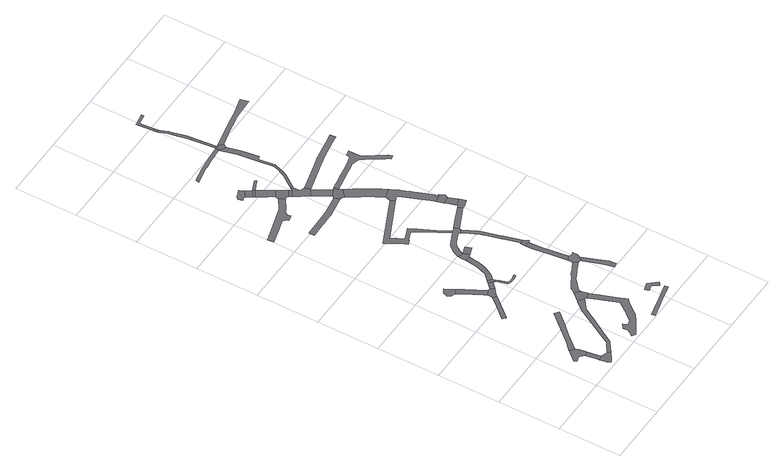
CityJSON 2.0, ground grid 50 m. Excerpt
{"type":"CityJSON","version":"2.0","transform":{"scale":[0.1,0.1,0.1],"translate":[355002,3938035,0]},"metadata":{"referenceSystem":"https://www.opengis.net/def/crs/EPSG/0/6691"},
"CityObjects":{
"road1":{"type":"Road","geometry":[{"type":"MultiSurface","lod":"1","boundaries":[[[0,1,2,3,4,5,6,7,8]]]}]},
"road2":{"type":"Road","attributes":{"RoadStructureAttribute.sectionType":"1"},"geometry":[{"type":"MultiSurface","lod":"1","boundaries":[[[7,9,10,11,12,13,8]]]}]},
"road3":{"type":"Road","geometry":[{"type":"MultiSurface","lod":"1","boundaries":[[[14,15,16,17,18,11,10,19,20,21,22]]]}]},
"road4":{"type":"Road","attributes":{"RoadStructureAttribute.sectionType":"1"},"geometry":[{"type":"MultiSurface","lod":"1","boundaries":[[[1,23,24,25,26,27,28,29,2]]]}]},
"road5":{"type":"Road","attributes":{"RoadStructureAttribute.sectionType":"1"},"geometry":[{"type":"MultiSurface","lod":"1","boundaries":[[[30,31,32,33,34,35,36,37,38,39,40,41]]]}]},
"road6":{"type":"Road","attributes":{"RoadStructureAttribute.sectionType":"1"},"geometry":[{"type":"MultiSurface","lod":"1","boundaries":[[[42,43,44,45,46,47,48,49,50,51,52,53,54,55,56,57,58,59,60,61,17,16]]]}]},
"road7":{"type":"Road","geometry":[{"type":"MultiSurface","lod":"1","boundaries":[[[62,63,64,65,66,67,68,69]]]}]},
"road8":{"type":"Road","attributes":{"RoadStructureAttribute.sectionType":"1"},"geometry":[{"type":"MultiSurface","lod":"1","boundaries":[[[70,71,72,73,74,75,62,69]]]}]},
"road9":{"type":"Road","geometry":[{"type":"MultiSurface","lod":"1","boundaries":[[[76,34,33,77,78,79,74,73]]]}]},
"road10":{"type":"Road","geometry":[{"type":"MultiSurface","lod":"1","boundaries":[[[80,81,82,83,84,85,86,87,88,89,90,91,92,93,94,95,96,97,98,99,100,101,102,103,104]]]}]},
"road11":{"type":"Road","attributes":{"RoadStructureAttribute.sectionType":"1"},"geometry":[{"type":"MultiSurface","lod":"1","boundaries":[[[105,79,78,106,107]]]}]},
"road12":{"type":"Road","geometry":[{"type":"MultiSurface","lod":"1","boundaries":[[[108,105,107,109,110,111]]]}]},
"road13":{"type":"Road","geometry":[{"type":"MultiSurface","lod":"1","boundaries":[[[112,53,52,80,104,113,114]]]}]},
"road14":{"type":"Road","attributes":{"RoadStructureAttribute.sectionType":"1"},"geometry":[{"type":"MultiSurface","lod":"1","boundaries":[[[109,115,116,117,118,119,120,121,122,123,124,110]]]}]},
"road15":{"type":"Road","attributes":{"RoadStructureAttribute.sectionType":"1"},"geometry":[{"type":"MultiSurface","lod":"1","boundaries":[[[125,126,127,128,129,130,131,132,133,134,135,136,137,138,139,140,141,142,108,111]]]}]},
"road16":{"type":"Road","attributes":{"RoadStructureAttribute.sectionType":"1"},"geometry":[{"type":"MultiSurface","lod":"1","boundaries":[[[143,144,145,146,147,148,149,150,151,152]]]}]},
"road17":{"type":"Road","attributes":{"RoadStructureAttribute.sectionType":"1"},"geometry":[{"type":"MultiSurface","lod":"1","boundaries":[[[153,154,155,156,157,158,159,160,161,112,114,162,163,164,165,166,167,168,169,170,171]]]}]},
"road18":{"type":"Road","geometry":[{"type":"MultiSurface","lod":"1","boundaries":[[[172,173,174,175,176,135,134]]]}]},
"road19":{"type":"Road","attributes":{"RoadStructureAttribute.sectionType":"1"},"geometry":[{"type":"MultiSurface","lod":"1","boundaries":[[[177,178,179,180,181,182,183,184,185,186,187,188,189,190,191,192]]]}]},
"road20":{"type":"Road","geometry":[{"type":"MultiSurface","lod":"1","boundaries":[[[172,193,194,173]]]}]},
"road21":{"type":"Road","geometry":[{"type":"MultiSurface","lod":"1","boundaries":[[[195,196,197,198,199,200,201]]]}]},
"road22":{"type":"Road","geometry":[{"type":"MultiSurface","lod":"1","boundaries":[[[202,203,204,205,206,207,208,209,210,211,212,174,173,213,214,215,216,217,218,219,220,221,222,223,224,225,226,227]]]}]},
"road23":{"type":"Road","attributes":{"RoadStructureAttribute.sectionType":"1"},"geometry":[{"type":"MultiSurface","lod":"1","boundaries":[[[228,229,230,231,232,233,234,235,236,237,238,239,240,241,242,243,244]]]}]},
"road24":{"type":"Road","geometry":[{"type":"MultiSurface","lod":"1","boundaries":[[[245,246,247,248,249,250,251,252,253,254,255,256,257,258,259,260,261,262,263,264,265,266,202,227]]]}]},
"road25":{"type":"Road","geometry":[{"type":"MultiSurface","lod":"1","boundaries":[[[267,268,269,270,271,272,273,274,275,276,277]]]}]},
"road26":{"type":"Road","geometry":[{"type":"MultiSurface","lod":"1","boundaries":[[[278,279,280,281,282,171,170,283,284,285]]]}]},
"road27":{"type":"Road","attributes":{"RoadStructureAttribute.sectionType":"1"},"geometry":[{"type":"MultiSurface","lod":"1","boundaries":[[[286,287,288,289,290,284,283,291,292,293,294,295]]]}]},
"road28":{"type":"Road","attributes":{"RoadStructureAttribute.sectionType":"1"},"geometry":[{"type":"MultiSurface","lod":"1","boundaries":[[[296,297,298,299,300,301,302,303,281,280]]]}]},
"road29":{"type":"Road","attributes":{"RoadStructureAttribute.sectionType":"1"},"geometry":[{"type":"MultiSurface","lod":"1","boundaries":[[[270,269,304,305]]]}]},
"road30":{"type":"Road","geometry":[{"type":"MultiSurface","lod":"1","boundaries":[[[305,304,306,307]]]}]},
"road31":{"type":"Road","attributes":{"RoadStructureAttribute.sectionType":"1"},"geometry":[{"type":"MultiSurface","lod":"1","boundaries":[[[306,308,309,310,311,312,313,307]]]}]},
"road32":{"type":"Road","attributes":{"RoadStructureAttribute.sectionType":"1"},"geometry":[{"type":"MultiSurface","lod":"1","boundaries":[[[314,315,316,317,318,319,320,321,322,323,324,325,326,327,328,329,330,331,223,222]]]}]},
"road33":{"type":"Road","geometry":[{"type":"MultiSurface","lod":"1","boundaries":[[[325,324,332,300,299,333]]]}]},
"road34":{"type":"Road","geometry":[{"type":"MultiSurface","lod":"1","boundaries":[[[191,334,335,336,312,311,192]]]}]},
"road35":{"type":"Road","attributes":{"RoadStructureAttribute.sectionType":"1"},"geometry":[{"type":"MultiSurface","lod":"1","boundaries":[[[337,335,334,338]]]}]},
"road36":{"type":"Road","geometry":[{"type":"MultiSurface","lod":"1","boundaries":[[[339,340,341,342,343,344,305,307]]]}]},
"road37":{"type":"Road","geometry":[{"type":"MultiSurface","lod":"1","boundaries":[[[345,346,347,348,349,350,351,352,337,338]]]}]},
"road38":{"type":"Road","attributes":{"RoadStructureAttribute.sectionType":"1"},"geometry":[{"type":"MultiSurface","lod":"1","boundaries":[[[346,353,354,355,356,357,358,359,360,347]]]}]},
"road39":{"type":"Road","geometry":[{"type":"MultiSurface","lod":"1","boundaries":[[[361,362,363,364,225,224]]]}]},
"road40":{"type":"Road","geometry":[{"type":"MultiSurface","lod":"1","boundaries":[[[358,357,228,244,365,366,367,368,369]]]}]},
"road41":{"type":"Road","attributes":{"RoadStructureAttribute.sectionType":"1"},"geometry":[{"type":"MultiSurface","lod":"1","boundaries":[[[370,371,372,373,374,375,376,377,378,379,380,381,382,383,384,385]]]}]},
"road42":{"type":"Road","attributes":{"RoadStructureAttribute.sectionType":"1"},"geometry":[{"type":"MultiSurface","lod":"1","boundaries":[[[366,386,387,388,389,390,391,392,393,394,395,396,397,398,399,400,401,402,403,404,405,406,407,367]]]}]},
"road43":{"type":"Road","geometry":[{"type":"MultiSurface","lod":"1","boundaries":[[[252,408,409,410,411,412,413,414,415,416,417,418,419,420,421,422,423,424,425,395,394,253]]]}]},
"road44":{"type":"Road","attributes":{"RoadStructureAttribute.sectionType":"1"},"geometry":[{"type":"MultiSurface","lod":"1","boundaries":[[[426,427,428,429,430,431,432,433,434,435,436,437,384,438,439,440,441,442,443,444,445,352,351]]]}]},
"road45":{"type":"Road","geometry":[{"type":"MultiSurface","lod":"1","boundaries":[[[446,447,363,362,448,449,450]]]}]},
"road46":{"type":"Road","attributes":{"RoadStructureAttribute.sectionType":"1"},"geometry":[{"type":"MultiSurface","lod":"1","boundaries":[[[446,451,452,453,454,455,447]]]}]},
"road47":{"type":"Road","geometry":[{"type":"MultiSurface","lod":"1","boundaries":[[[416,415,456,454,453,457,458]]]}]},
"road48":{"type":"Road","geometry":[{"type":"MultiSurface","lod":"1","boundaries":[[[385,384,437,459,460,461]]]}]},
"road49":{"type":"Road","attributes":{"RoadStructureAttribute.sectionType":"1"},"geometry":[{"type":"MultiSurface","lod":"1","boundaries":[[[461,462,463,464,465,466,467,468,469,470,471,472,473,474,475,476,477,385]]]}]},
"road50":{"type":"Road","geometry":[{"type":"MultiSurface","lod":"1","boundaries":[[[368,478,479,480,481,482,483,484,485,486,487,488,489,490,491,492,493,494,495,496,497,498,499,500,501,502,503,504,505,506,507,508,369]]]}]},
"road51":{"type":"Road","attributes":{"RoadStructureAttribute.sectionType":"1"},"geometry":[{"type":"MultiSurface","lod":"1","boundaries":[[[348,509,510,511,512,513,514,515,516,517,518,519,349]]]}]},
"road52":{"type":"Road","geometry":[{"type":"MultiSurface","lod":"1","boundaries":[[[520,470,469,521,522,523,524,525]]]}]},
"road53":{"type":"Road","attributes":{"RoadStructureAttribute.sectionType":"1"},"geometry":[{"type":"MultiSurface","lod":"1","boundaries":[[[523,526,527,528,529,530,524]]]}]},
"road54":{"type":"Road","attributes":{"RoadStructureAttribute.sectionType":"1"},"geometry":[{"type":"MultiSurface","lod":"1","boundaries":[[[460,531,532,533,534,535,536,537,538,539,540,541,542,543,461]]]}]}
},
"vertices":[
[240,292,0],[223,318,0],[194,346,0],[173,324,0],[119,261,0],[138,244,0],[172,257,0],[212,227,0],[249,232,0],
[224,136,0],[228,116,0],[266,125,0],[262,146,0],[260,156,0],
[269,43,0],[282,52,0],[331,85,0],[316,108,0],[307,111,0],[241,57,0],[237,55,0],[253,33,0],[254,31,0],
[322,429,0],[392,502,0],[482,603,0],[449,629,0],[360,530,0],[345,513,0],[261,415,0],
[281,943,0],[319,986,0],[373,1051,0],[380,1058,0],[354,1080,0],[353,1079,0],[325,1047,0],[309,1027,0],[296,1012,0],[256,967,0],[209,912,0],[236,890,0],
[369,111,0],[419,145,0],[444,187,0],[459,212,0],[555,372,0],[574,407,0],[576,411,0],[604,458,0],[609,462,0],[646,491,0],[680,519,0],[640,553,0],[634,547,0],[584,488,0],[575,478,0],[566,461,0],[422,203,0],[404,172,0],[400,165,0],[386,155,0],
[286,1345,0],[285,1346,0],[246,1418,0],[209,1397,0],[202,1368,0],[198,1366,0],[217,1331,0],[246,1323,0],
[269,1284,0],[307,1213,0],[345,1143,0],[356,1123,0],[397,1144,0],[316,1290,0],
[358,1120,0],[393,1074,0],[437,1112,0],[414,1139,0],
[701,510,0],[782,291,0],[779,283,0],[736,222,0],[713,193,0],[670,139,0],[637,129,0],[623,138,0],[613,161,0],[576,135,0],[582,98,0],[563,68,0],[547,46,0],[574,28,0],[594,40,0],[650,76,0],[692,100,0],[727,126,0],[728,126,0],[732,130,0],[823,239,0],[844,257,0],[812,340,0],[773,446,0],[744,526,0],
[457,1182,0],[472,1143,0],[485,1154,0],
[475,1200,0],[493,1148,0],[510,1155,0],[504,1171,0],
[691,613,0],[742,532,0],[730,580,0],
[506,1131,0],[525,1057,0],[547,1045,0],[585,1044,0],[622,1051,0],[620,1066,0],[575,1057,0],[551,1060,0],[538,1072,0],[522,1127,0],
[534,1201,0],[545,1217,0],[547,1220,0],[569,1260,0],[575,1272,0],[589,1316,0],[592,1332,0],[596,1351,0],[600,1377,0],[606,1426,0],[564,1430,0],[556,1345,0],[551,1322,0],[540,1288,0],[528,1258,0],[520,1242,0],[498,1222,0],[489,1214,0],
[1087,106,0],[1065,100,0],[960,75,0],[900,61,0],[799,37,0],[806,9,0],[905,34,0],[967,48,0],[1073,73,0],[1094,78,0],
[936,775,0],[885,750,0],[856,737,0],[849,733,0],[809,707,0],[770,687,0],[763,682,0],[720,654,0],[701,625,0],[736,602,0],[804,663,0],[805,663,0],[815,672,0],[816,673,0],[822,676,0],[872,701,0],[894,711,0],[971,746,0],[944,779,0],
[630,1435,0],[612,1485,0],[571,1495,0],[568,1477,0],[567,1468,0],
[309,2820,0],[301,2815,0],[130,2763,0],[4,2728,0],[12,2678,0],[144,2715,0],[211,2736,0],[238,2721,0],[245,2696,0],[264,2701,0],[293,2709,0],[285,2736,0],[300,2762,0],[323,2769,0],[416,2831,0],[389,2872,0],
[692,1456,0],[674,1506,0],
[1041,226,0],[983,209,0],[993,175,0],[1034,188,0],[1039,183,0],[1073,138,0],[1099,157,0],
[745,1651,0],[726,1643,0],[668,1618,0],[646,1609,0],[629,1596,0],[615,1582,0],[592,1549,0],[590,1546,0],[583,1532,0],[579,1522,0],[572,1498,0],[613,1488,0],[623,1513,0],[630,1525,0],[639,1539,0],[641,1541,0],[653,1557,0],[668,1573,0],[687,1583,0],[767,1617,0],[775,1603,0],[801,1617,0],[809,1635,0],[792,1672,0],[782,1667,0],[762,1660,0],
[602,2546,0],[457,2521,0],[391,2517,0],[364,2517,0],[214,2513,0],[215,2467,0],[228,2468,0],[293,2469,0],[341,2470,0],[391,2472,0],[395,2472,0],[411,2473,0],[450,2474,0],[462,2474,0],[525,2485,0],[574,2494,0],[616,2501,0],
[706,1768,0],[646,1887,0],[643,1893,0],[616,1945,0],[519,1907,0],[473,2005,0],[483,2010,0],[805,2160,0],[787,2197,0],[458,2044,0],[458,2043,0],[442,2036,0],[441,2035,0],[402,2017,0],[476,1880,0],[487,1859,0],[524,1870,0],[521,1880,0],[590,1903,0],[602,1906,0],[614,1886,0],[693,1744,0],
[243,3079,0],[269,3087,0],[278,3084,0],[330,3118,0],[319,3135,0],[318,3137,0],[314,3144,0],[311,3151,0],[309,3156,0],[252,3132,0],[233,3112,0],
[1029,832,0],[1005,821,0],[983,838,0],[946,816,0],[948,795,0],[989,739,0],[1015,765,0],[1025,784,0],
[1096,509,0],[1095,526,0],[1092,567,0],[1051,672,0],[1023,743,0],[992,729,0],[1038,597,0],[1052,546,0],[1055,535,0],[1059,506,0],
[965,973,0],[955,1046,0],[950,1104,0],[948,1145,0],[908,1147,0],[907,1099,0],[921,1002,0],[927,953,0],
[307,3037,0],[360,3073,0],
[317,3022,0],[371,3057,0],
[344,2980,0],[361,2955,0],[368,2944,0],[395,2902,0],[447,2934,0],[389,3028,0],
[805,1546,0],[816,1525,0],[821,1515,0],[827,1504,0],[830,1495,0],[857,1403,0],[880,1327,0],[882,1320,0],[887,1299,0],[915,1201,0],[916,1192,0],[946,1201,0],[908,1335,0],[907,1338,0],[900,1360,0],[862,1488,0],[854,1516,0],[853,1517,0],
[908,1188,0],[967,1153,0],
[446,2824,0],[496,2858,0],[463,2908,0],
[510,2836,0],[459,2804,0],
[405,3071,0],[417,3076,0],[458,3093,0],[449,3110,0],[415,3095,0],[410,3094,0],
[493,2751,0],[530,2694,0],[581,2726,0],[589,2728,0],[577,2772,0],[538,2787,0],[535,2840,0],[520,2850,0],
[551,2660,0],[552,2659,0],[592,2595,0],[603,2578,0],[613,2564,0],[665,2593,0],[602,2691,0],[598,2698,0],
[885,1669,0],[995,1719,0],[979,1754,0],[869,1706,0],
[642,2490,0],[646,2486,0],[704,2536,0],[688,2560,0],[681,2596,0],
[534,3505,0],[509,3502,0],[505,3502,0],[430,3495,0],[367,3489,0],[243,3465,0],[233,3434,0],[373,3462,0],[382,3462,0],[414,3465,0],[433,3467,0],[460,3470,0],[495,3473,0],[536,3478,0],[570,3479,0],[581,3509,0],
[650,2481,0],[651,2480,0],[661,2463,0],[678,2439,0],[683,2431,0],[711,2388,0],[720,2374,0],[764,2301,0],[798,2238,0],[870,2265,0],[859,2286,0],[850,2304,0],[847,2309,0],[841,2319,0],[839,2324,0],[832,2338,0],[824,2352,0],[819,2359,0],[799,2392,0],[743,2478,0],[731,2495,0],[712,2523,0],
[813,2163,0],[815,2164,0],[843,2178,0],[859,2142,0],[881,2089,0],[902,2037,0],[935,1951,0],[947,1914,0],[1005,1928,0],[997,1952,0],[975,2019,0],[944,2099,0],[936,2119,0],[923,2153,0],[920,2161,0],[905,2195,0],[894,2216,0],[875,2255,0],
[572,2891,0],[615,2952,0],[637,2995,0],[641,3006,0],[660,3067,0],[659,3073,0],[657,3087,0],[644,3196,0],[643,3197,0],[671,3203,0],[650,3352,0],[623,3450,0],[606,3346,0],[625,3198,0],[641,3067,0],[636,3047,0],[627,3022,0],[620,3002,0],[600,2962,0],[558,2905,0],
[1050,1792,0],[997,1762,0],[1012,1716,0],[1069,1735,0],[1057,1771,0],
[1048,1798,0],[1041,1817,0],[1024,1866,0],[967,1852,0],[974,1832,0],
[964,1861,0],[1037,1892,0],[1017,1934,0],
[628,3458,0],[643,3483,0],[600,3511,0],
[576,3735,0],[576,3737,0],[575,3742,0],[549,3852,0],[543,3880,0],[521,3934,0],[518,3940,0],[518,3951,0],[499,3949,0],[501,3934,0],[525,3874,0],[533,3836,0],[539,3809,0],[542,3795,0],[556,3735,0],[580,3513,0],
[736,2569,0],[841,2588,0],[869,2593,0],[924,2604,0],[949,2608,0],[1005,2593,0],[1015,2590,0],[1038,2556,0],[1099,2468,0],[1109,2451,0],[1120,2435,0],[1120,2434,0],[1130,2420,0],[1140,2401,0],[1161,2404,0],[1170,2406,0],[1160,2442,0],[1061,2586,0],[1053,2600,0],[1050,2603,0],[1045,2700,0],[1007,2690,0],[1008,2673,0],[989,2657,0],[975,2653,0],[956,2647,0],[950,2646,0],[913,2639,0],[875,2632,0],[796,2618,0],[782,2615,0],
[827,2792,0],[885,2808,0],[898,2811,0],[1057,2838,0],[1118,2848,0],[1111,2892,0],[1034,2879,0],[970,2869,0],[888,2855,0],[884,2854,0],[794,2830,0],
[498,3959,0],[516,3962,0],[514,3975,0],[514,3979,0],[496,3978,0],[493,3960,0],
[504,4094,0],[584,4107,0],[581,4126,0],[489,4111,0],[484,4110,0],
[735,3504,0],[818,3524,0],[827,3525,0],[885,3534,0],[924,3541,0],[1092,3552,0],[1075,3617,0],[948,3584,0],[926,3579,0],[872,3567,0],[823,3558,0],[818,3557,0],[804,3555,0]
]}
